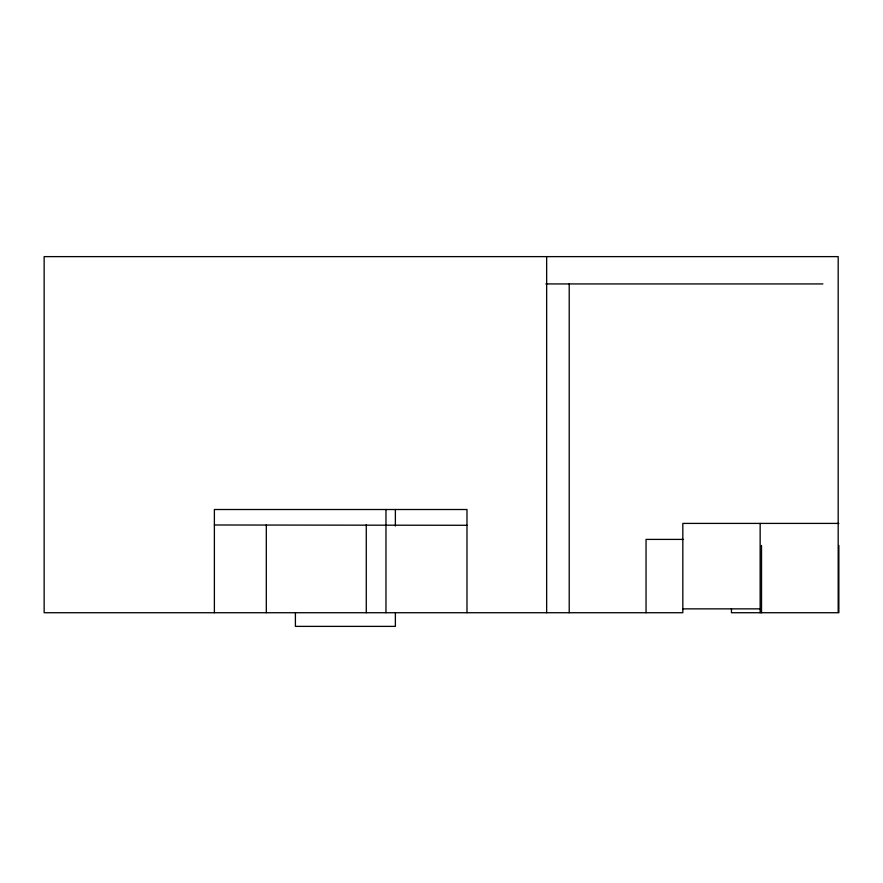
<?xml version="1.0" encoding="UTF-8"?>
<svg xmlns="http://www.w3.org/2000/svg" width="883" height="883" viewBox="0 0 883 883"><rect width="100%" height="100%" fill="white"/><g stroke="black" fill="none" stroke-linecap="round" stroke-linejoin="round"><path stroke-width="1.32" d="M545.849 283.929L822.901 283.929M838.85 523.409L682.824 523.409L682.824 612.725L44.15 612.725L44.15 256.622L838.188 256.622L838.188 612.725L731.444 612.725L731.444 608.652M214.381 524.988L466.986 525.286M683.232 539.403L646.047 539.403L646.047 612.725M682.824 608.862L760.153 608.862M838.85 545.462L838.85 612.725M761.521 545.462L761.521 612.725M760.153 523.409L760.153 612.725M569.215 283.929L569.215 612.725M546.654 256.622L546.654 612.725M466.986 612.725L466.986 509.513L214.381 509.513L214.381 612.725M395.374 509.513L395.374 526.025M395.374 612.725L395.374 626.378L295.408 626.378L295.408 612.725M385.97 509.513L385.97 612.725M366.279 524.657L366.279 612.725M266.313 524.988L266.313 612.725"/></g></svg>
